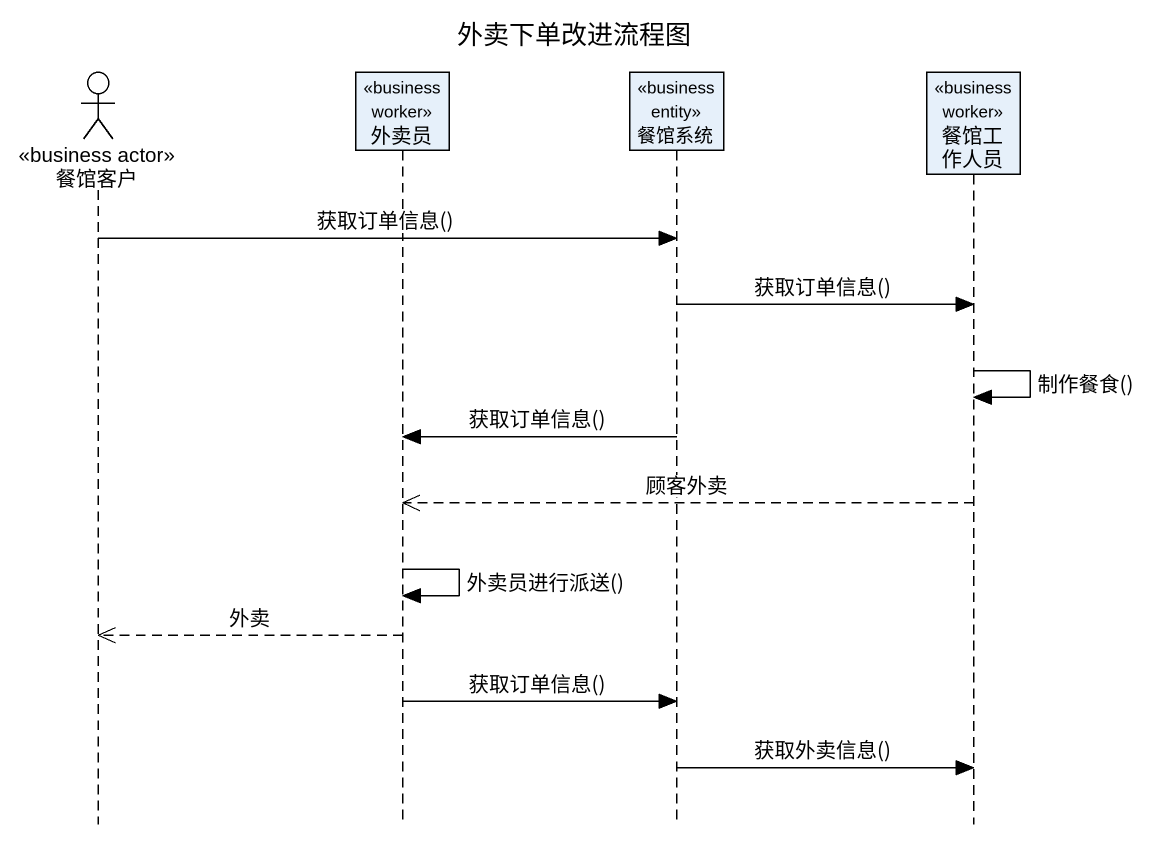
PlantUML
@startuml
title 外卖下单改进流程图
hide footbox
actor 餐馆客户 <<business actor>>
participant 外卖员 <<business worker>>
participant 餐馆系统 <<business entity>>
participant 餐馆工作人员 <<business worker>>

餐馆客户 -> 餐馆系统 : 获取订单信息()
餐馆系统 -> 餐馆工作人员 : 获取订单信息()
餐馆工作人员 -> 餐馆工作人员 : 制作餐食()
餐馆系统 -> 外卖员 : 获取订单信息()
餐馆工作人员 -->> 外卖员 : 顾客外卖
外卖员 -> 外卖员 : 外卖员进行派送()
外卖员 -->> 餐馆客户 : 外卖
外卖员 -> 餐馆系统 : 获取订单信息()
餐馆系统 -> 餐馆工作人员 : 获取外卖信息()
@enduml
